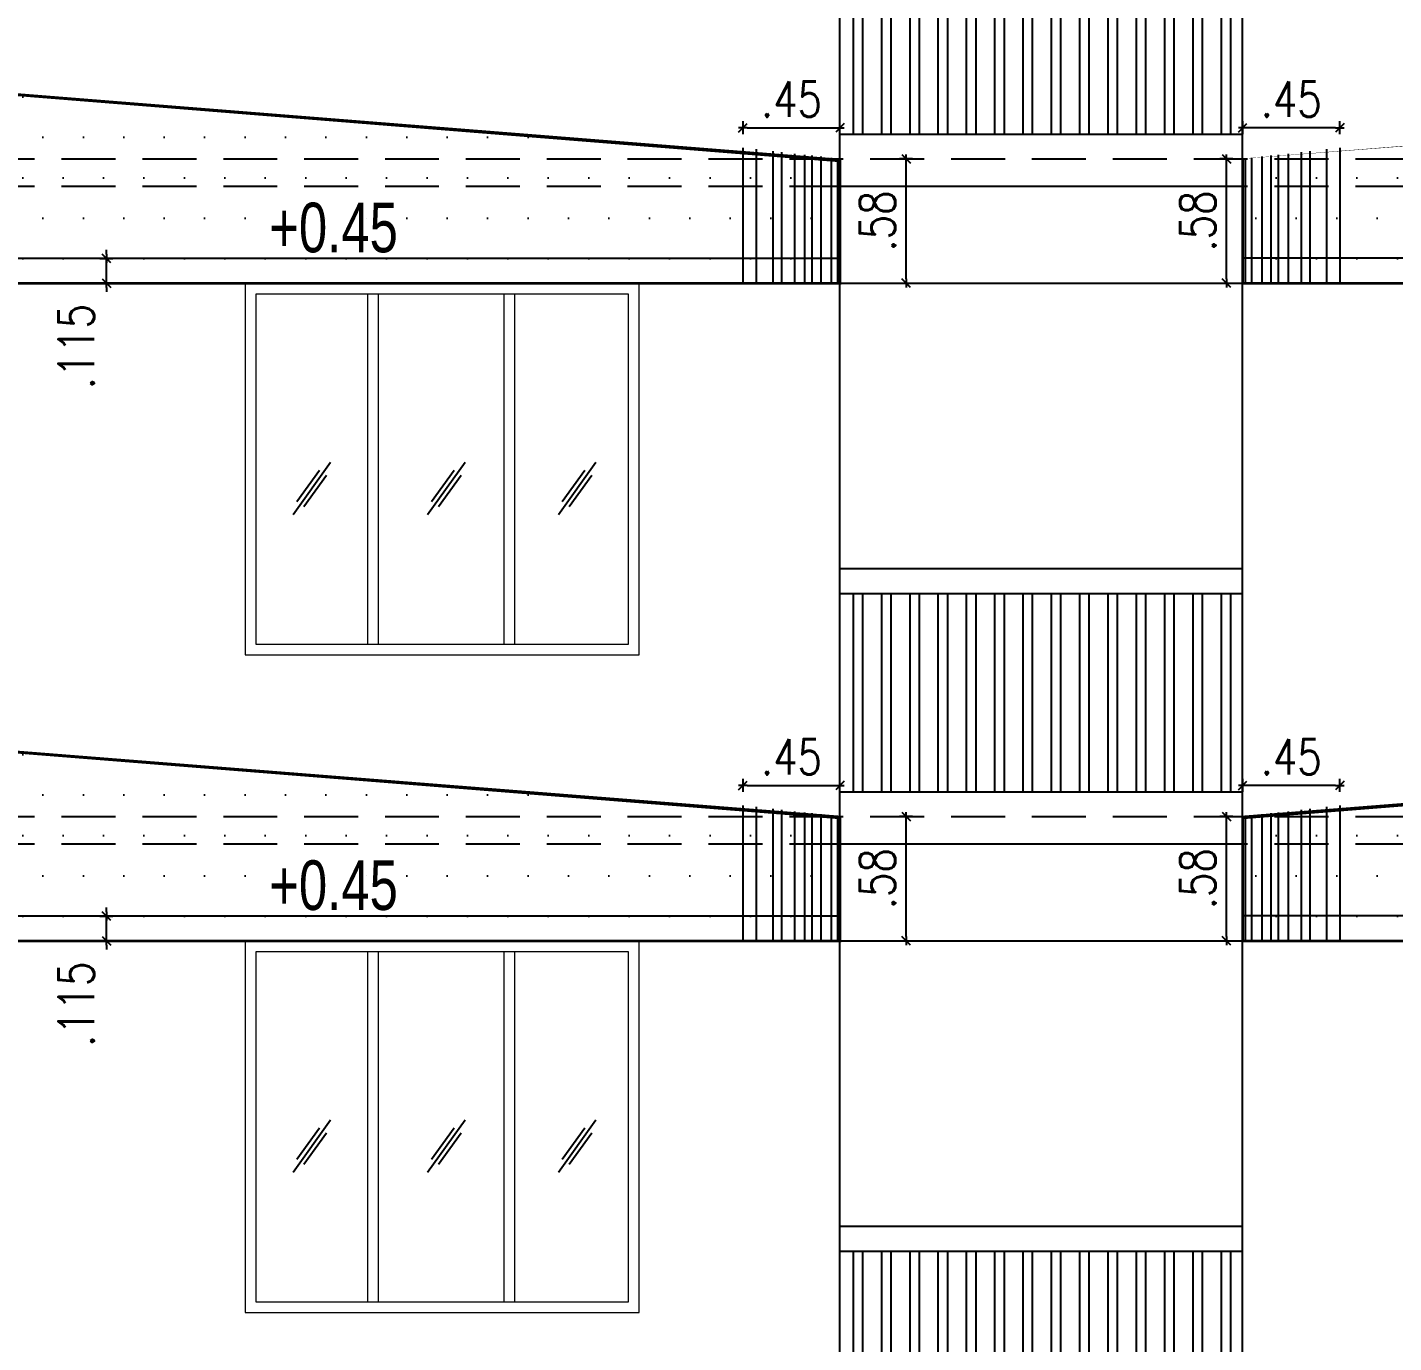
# Model space of a CAD drawing. Header units: inches. Extents: x 14331 to 14549, y 2557 to 2714.
# Drawn here: x 14461.43 to 14467.76, y 2660.7 to 2666.8 of the extents above; entities that cross this region are included whole.
import ezdxf
from ezdxf.enums import TextEntityAlignment as Align

# ---------------------------------------------------------------- set-up
doc = ezdxf.new("R2010")
doc.units = ezdxf.units.IN
doc.header["$LTSCALE"] = 0.25
doc.header["$MEASUREMENT"] = 0
doc.header["$PDMODE"] = 35
doc.linetypes.add('1', pattern=[0])
doc.linetypes.add('DASHEDX2', pattern=[1.5, 1, -0.5])
for name, color, linetype in [('ELE.PROJ.', 1, 'Continuous'), ('GLASS WINDOW', 251, '1'), ('hatch', 251, 'Continuous'), ('proj-internal', 1, 'DASHEDX2'), ('wall', 7, 'Continuous'), ('WORK TEX', 6, 'Continuous'), ('WORKING DIM', 7, 'Continuous')]:
    doc.layers.add(name, color=color, linetype=linetype)
doc.layers.add('WINDOW', color=106, linetype='Continuous', lineweight=13)
doc.styles.add('ARL', font='swisscl_0.ttf')
doc.styles.add('romans', font='romans.shx', dxfattribs={"width": 0.8})
doc.dimstyles.new('121', dxfattribs={"dimscale": 0.1, "dimtxt": 1.65, "dimasz": 0.2, "dimexe": 0.03125, "dimexo": 0.25, "dimgap": 0.5, "dimtad": 1, "dimzin": 4, "dimdsep": 46, "dimtxsty": 'romans', "dimblk1": 'MINITICK', "dimblk2": 'MINITICK', "dimsah": 1, "dimcen": 1, "dimse1": 1, "dimse2": 1, "dimclrd": 252, "dimclre": 256, "dimclrt": 7, "dimadec": 3, "dimazin": 0, "dimtfac": 0.8, "dimtix": 1, "dimtmove": 2, "dimatfit": 3, "dimfxl": 0, "dimtolj": 1, "dimtzin": 3, "dimarcsym": 0})
pattern_1 = [(0, (-426.0942656453099, 26.42431350788365), (0.09375, 0.1875), [0, -0.1875])]
pattern_2 = [(0, (-426.0942656453099, 29.47428098757246), (0.09375, 0.1875), [0, -0.1875])]

# ---------------------------------------------------------------- blocks, each defined once
blk = doc.blocks.new('MINITICK')
at = {"color": 7}
for p, q in [((1, 1), (-1, -1)), ((-1, 0), (1, 0)), ((0, -1.5), (0, 1.5))]:
    blk.add_line(p, q, dxfattribs=at)
blk = doc.blocks.new('*D1578')
at = {"layer": 'Defpoints', "color": 0, "transparency": 16777216}
for p in [(14466.98793672139, 2663.137099444669), (14467.06343827724, 2663.137099444669), (14467.06343827724, 2662.560066924358)]:
    blk.add_point(p, dxfattribs=at)
at = {"layer": 'WORKING DIM', "color": 252, "lineweight": -2, "transparency": 16777216}
blk.add_line((14466.98793672139, 2662.580066924358), (14466.98793672139, 2663.117099444669), dxfattribs=at)
at = {"layer": 'WORKING DIM', "color": 252, "lineweight": -2, "transparency": 16777216, "xscale": 0.02, "yscale": 0.02, "zscale": 0.02}
for p, rotation in [((14466.98793672139, 2663.137099444669), 90), ((14466.98793672139, 2662.560066924358), 270)]:
    blk.add_blockref('MINITICK', p, dxfattribs=dict(at, rotation=rotation))
at = {"layer": 'WORKING DIM', "color": 7, "transparency": 16777216, "insert": (14466.85543672139, 2662.848583184516), "char_height": 0.165, "attachment_point": 5, "rotation": 90, "style": 'romans'}
blk.add_mtext('\\A1;.58', dxfattribs=at)
blk = doc.blocks.new('*D1574')
at = {"layer": 'Defpoints', "color": 0, "transparency": 16777216}
for p in [(14465.19606022876, 2663.137099444669), (14465.50256781665, 2663.137099444669), (14465.19606022876, 2662.560066924358)]:
    blk.add_point(p, dxfattribs=at)
at = {"layer": 'WORKING DIM', "color": 252, "lineweight": -2, "transparency": 16777216}
blk.add_line((14465.50256781665, 2662.580066924358), (14465.50256781665, 2663.117099444669), dxfattribs=at)
at = {"layer": 'WORKING DIM', "color": 252, "lineweight": -2, "transparency": 16777216, "xscale": 0.02, "yscale": 0.02, "zscale": 0.02}
for p, rotation in [((14465.50256781665, 2663.137099444669), 90), ((14465.50256781665, 2662.560066924358), 270)]:
    blk.add_blockref('MINITICK', p, dxfattribs=dict(at, rotation=rotation))
at = {"layer": 'WORKING DIM', "color": 7, "transparency": 16777216, "insert": (14465.37006781666, 2662.848583184516), "char_height": 0.165, "attachment_point": 5, "rotation": 90, "style": 'romans'}
blk.add_mtext('\\A1;.58', dxfattribs=at)
blk = doc.blocks.new('*D1579')
at = {"layer": 'Defpoints', "color": 0, "transparency": 16777216}
for p in [(14465.19606022876, 2663.281286657323), (14464.74606022875, 2662.840619934), (14465.19606022876, 2662.848583184514)]:
    blk.add_point(p, dxfattribs=at)
at = {"layer": 'WORKING DIM', "color": 252, "lineweight": -2, "transparency": 16777216}
blk.add_line((14464.76606022875, 2663.281286657323), (14465.17606022876, 2663.281286657323), dxfattribs=at)
at = {"layer": 'WORKING DIM', "color": 252, "lineweight": -2, "transparency": 16777216, "xscale": 0.02, "yscale": 0.02, "zscale": 0.02, "rotation": 180}
blk.add_blockref('MINITICK', (14464.74606022875, 2663.281286657323), dxfattribs=at)
at = {"layer": 'WORKING DIM', "color": 252, "lineweight": -2, "transparency": 16777216, "xscale": 0.02, "yscale": 0.02, "zscale": 0.02}
blk.add_blockref('MINITICK', (14465.19606022876, 2663.281286657323), dxfattribs=at)
at = {"layer": 'WORKING DIM', "color": 7, "transparency": 16777216, "insert": (14464.97106022876, 2663.413786657323), "char_height": 0.165, "attachment_point": 5, "style": 'romans'}
blk.add_mtext('\\A1;.45', dxfattribs=at)
blk = doc.blocks.new('*D1575')
at = {"layer": 'Defpoints', "color": 0, "transparency": 16777216}
for p in [(14466.98793672139, 2663.137099444669), (14467.06343827724, 2663.137099444669), (14467.06343827724, 2662.560066924358)]:
    blk.add_point(p, dxfattribs=at)
at = {"layer": 'WORKING DIM', "color": 252, "lineweight": -2, "transparency": 16777216}
blk.add_line((14466.98793672139, 2662.580066924358), (14466.98793672139, 2663.117099444669), dxfattribs=at)
at = {"layer": 'WORKING DIM', "color": 252, "lineweight": -2, "transparency": 16777216, "xscale": 0.02, "yscale": 0.02, "zscale": 0.02}
for p, rotation in [((14466.98793672139, 2663.137099444669), 90), ((14466.98793672139, 2662.560066924358), 270)]:
    blk.add_blockref('MINITICK', p, dxfattribs=dict(at, rotation=rotation))
at = {"layer": 'WORKING DIM', "color": 7, "transparency": 16777216, "insert": (14466.85543672139, 2662.848583184516), "char_height": 0.165, "attachment_point": 5, "rotation": 90, "style": 'romans'}
blk.add_mtext('\\A1;.58', dxfattribs=at)
blk = doc.blocks.new('*D1580')
at = {"layer": 'Defpoints', "color": 0, "transparency": 16777216}
for p in [(14467.06343827724, 2663.281286657323), (14467.06343827724, 2662.848583184514), (14467.51343827724, 2662.840619934)]:
    blk.add_point(p, dxfattribs=at)
at = {"layer": 'WORKING DIM', "color": 252, "lineweight": -2, "transparency": 16777216}
blk.add_line((14467.49343827724, 2663.281286657323), (14467.08343827724, 2663.281286657323), dxfattribs=at)
at = {"layer": 'WORKING DIM', "color": 252, "lineweight": -2, "transparency": 16777216, "xscale": 0.02, "yscale": 0.02, "zscale": 0.02, "rotation": 180}
blk.add_blockref('MINITICK', (14467.06343827724, 2663.281286657323), dxfattribs=at)
at = {"layer": 'WORKING DIM', "color": 252, "lineweight": -2, "transparency": 16777216, "xscale": 0.02, "yscale": 0.02, "zscale": 0.02}
blk.add_blockref('MINITICK', (14467.51343827724, 2663.281286657323), dxfattribs=at)
at = {"layer": 'WORKING DIM', "color": 7, "transparency": 16777216, "insert": (14467.28843827724, 2663.413786657323), "char_height": 0.165, "attachment_point": 5, "style": 'romans'}
blk.add_mtext('\\A1;.45', dxfattribs=at)
blk = doc.blocks.new('*D1591')
at = {"layer": 'Defpoints', "color": 0, "transparency": 16777216}
for p in [(14466.98793672139, 2666.187066924358), (14467.06343827724, 2666.187066924358), (14467.06343827724, 2665.610034404047)]:
    blk.add_point(p, dxfattribs=at)
at = {"layer": 'WORKING DIM', "color": 252, "lineweight": -2, "transparency": 16777216}
blk.add_line((14466.98793672139, 2665.630034404047), (14466.98793672139, 2666.167066924358), dxfattribs=at)
at = {"layer": 'WORKING DIM', "color": 252, "lineweight": -2, "transparency": 16777216, "xscale": 0.02, "yscale": 0.02, "zscale": 0.02}
for p, rotation in [((14466.98793672139, 2666.187066924358), 90), ((14466.98793672139, 2665.610034404047), 270)]:
    blk.add_blockref('MINITICK', p, dxfattribs=dict(at, rotation=rotation))
at = {"layer": 'WORKING DIM', "color": 7, "transparency": 16777216, "insert": (14466.85543672139, 2665.898550664205), "char_height": 0.165, "attachment_point": 5, "rotation": 90, "style": 'romans'}
blk.add_mtext('\\A1;.58', dxfattribs=at)
blk = doc.blocks.new('*D1587')
at = {"layer": 'Defpoints', "color": 0, "transparency": 16777216}
for p in [(14465.19606022876, 2666.187066924358), (14465.50256781665, 2666.187066924358), (14465.19606022876, 2665.610034404047)]:
    blk.add_point(p, dxfattribs=at)
at = {"layer": 'WORKING DIM', "color": 252, "lineweight": -2, "transparency": 16777216}
blk.add_line((14465.50256781665, 2665.630034404047), (14465.50256781665, 2666.167066924358), dxfattribs=at)
at = {"layer": 'WORKING DIM', "color": 252, "lineweight": -2, "transparency": 16777216, "xscale": 0.02, "yscale": 0.02, "zscale": 0.02}
for p, rotation in [((14465.50256781665, 2666.187066924358), 90), ((14465.50256781665, 2665.610034404047), 270)]:
    blk.add_blockref('MINITICK', p, dxfattribs=dict(at, rotation=rotation))
at = {"layer": 'WORKING DIM', "color": 7, "transparency": 16777216, "insert": (14465.37006781666, 2665.898550664205), "char_height": 0.165, "attachment_point": 5, "rotation": 90, "style": 'romans'}
blk.add_mtext('\\A1;.58', dxfattribs=at)
blk = doc.blocks.new('*D1592')
at = {"layer": 'Defpoints', "color": 0, "transparency": 16777216}
for p in [(14465.19606022876, 2666.331254137011), (14464.74606022875, 2665.890587413689), (14465.19606022876, 2665.898550664203)]:
    blk.add_point(p, dxfattribs=at)
at = {"layer": 'WORKING DIM', "color": 252, "lineweight": -2, "transparency": 16777216}
blk.add_line((14464.76606022875, 2666.331254137011), (14465.17606022876, 2666.331254137011), dxfattribs=at)
at = {"layer": 'WORKING DIM', "color": 252, "lineweight": -2, "transparency": 16777216, "xscale": 0.02, "yscale": 0.02, "zscale": 0.02, "rotation": 180}
blk.add_blockref('MINITICK', (14464.74606022875, 2666.331254137011), dxfattribs=at)
at = {"layer": 'WORKING DIM', "color": 252, "lineweight": -2, "transparency": 16777216, "xscale": 0.02, "yscale": 0.02, "zscale": 0.02}
blk.add_blockref('MINITICK', (14465.19606022876, 2666.331254137011), dxfattribs=at)
at = {"layer": 'WORKING DIM', "color": 7, "transparency": 16777216, "insert": (14464.97106022876, 2666.463754137012), "char_height": 0.165, "attachment_point": 5, "style": 'romans'}
blk.add_mtext('\\A1;.45', dxfattribs=at)
blk = doc.blocks.new('*D1588')
at = {"layer": 'Defpoints', "color": 0, "transparency": 16777216}
for p in [(14466.98793672139, 2666.187066924358), (14467.06343827724, 2666.187066924358), (14467.06343827724, 2665.610034404047)]:
    blk.add_point(p, dxfattribs=at)
at = {"layer": 'WORKING DIM', "color": 252, "lineweight": -2, "transparency": 16777216}
blk.add_line((14466.98793672139, 2665.630034404047), (14466.98793672139, 2666.167066924358), dxfattribs=at)
at = {"layer": 'WORKING DIM', "color": 252, "lineweight": -2, "transparency": 16777216, "xscale": 0.02, "yscale": 0.02, "zscale": 0.02}
for p, rotation in [((14466.98793672139, 2666.187066924358), 90), ((14466.98793672139, 2665.610034404047), 270)]:
    blk.add_blockref('MINITICK', p, dxfattribs=dict(at, rotation=rotation))
at = {"layer": 'WORKING DIM', "color": 7, "transparency": 16777216, "insert": (14466.85543672139, 2665.898550664205), "char_height": 0.165, "attachment_point": 5, "rotation": 90, "style": 'romans'}
blk.add_mtext('\\A1;.58', dxfattribs=at)
blk = doc.blocks.new('*D1593')
at = {"layer": 'Defpoints', "color": 0, "transparency": 16777216}
for p in [(14467.06343827724, 2666.331254137011), (14467.06343827724, 2665.898550664203), (14467.51343827724, 2665.890587413689)]:
    blk.add_point(p, dxfattribs=at)
at = {"layer": 'WORKING DIM', "color": 252, "lineweight": -2, "transparency": 16777216}
blk.add_line((14467.49343827724, 2666.331254137011), (14467.08343827724, 2666.331254137011), dxfattribs=at)
at = {"layer": 'WORKING DIM', "color": 252, "lineweight": -2, "transparency": 16777216, "xscale": 0.02, "yscale": 0.02, "zscale": 0.02, "rotation": 180}
blk.add_blockref('MINITICK', (14467.06343827724, 2666.331254137011), dxfattribs=at)
at = {"layer": 'WORKING DIM', "color": 252, "lineweight": -2, "transparency": 16777216, "xscale": 0.02, "yscale": 0.02, "zscale": 0.02}
blk.add_blockref('MINITICK', (14467.51343827724, 2666.331254137011), dxfattribs=at)
at = {"layer": 'WORKING DIM', "color": 7, "transparency": 16777216, "insert": (14467.28843827724, 2666.463754137012), "char_height": 0.165, "attachment_point": 5, "style": 'romans'}
blk.add_mtext('\\A1;.45', dxfattribs=at)
blk = doc.blocks.new('*D1709')
at = {"layer": 'Defpoints', "color": 0, "transparency": 16777216}
for p in [(14461.7940547702, 2662.675066924357), (14461.99343508949, 2662.675066924357), (14461.99343508949, 2662.560066924358)]:
    blk.add_point(p, dxfattribs=at)
at = {"layer": 'WORKING DIM', "color": 252, "lineweight": -2, "transparency": 16777216}
for p, q in [((14461.7940547702, 2662.695066924357), (14461.7940547702, 2662.715066924357)), ((14461.7940547702, 2662.560066924358), (14461.7940547702, 2662.675066924357)), ((14461.7940547702, 2662.540066924358), (14461.7940547702, 2662.520066924358))]:
    blk.add_line(p, q, dxfattribs=at)
at = {"layer": 'WORKING DIM', "color": 252, "lineweight": -2, "transparency": 16777216, "xscale": 0.02, "yscale": 0.02, "zscale": 0.02}
for p, rotation in [((14461.7940547702, 2662.675066924357), 270), ((14461.7940547702, 2662.560066924358), 90)]:
    blk.add_blockref('MINITICK', p, dxfattribs=dict(at, rotation=rotation))
at = {"layer": 'WORKING DIM', "color": 7, "transparency": 16777216, "insert": (14461.6540547702, 2662.266246858205), "char_height": 0.165, "attachment_point": 5, "rotation": 90, "style": 'romans'}
blk.add_mtext('\\A1;.115', dxfattribs=at)
blk = doc.blocks.new('*D1713')
at = {"layer": 'Defpoints', "color": 0, "transparency": 16777216}
for p in [(14461.7940547702, 2665.725034404046), (14461.99343508949, 2665.725034404046), (14461.99343508949, 2665.610034404046)]:
    blk.add_point(p, dxfattribs=at)
at = {"layer": 'WORKING DIM', "color": 252, "lineweight": -2, "transparency": 16777216}
for p, q in [((14461.7940547702, 2665.745034404046), (14461.7940547702, 2665.765034404046)), ((14461.7940547702, 2665.610034404046), (14461.7940547702, 2665.725034404046)), ((14461.7940547702, 2665.590034404046), (14461.7940547702, 2665.570034404047))]:
    blk.add_line(p, q, dxfattribs=at)
at = {"layer": 'WORKING DIM', "color": 252, "lineweight": -2, "transparency": 16777216, "xscale": 0.02, "yscale": 0.02, "zscale": 0.02}
for p, rotation in [((14461.7940547702, 2665.725034404046), 270), ((14461.7940547702, 2665.610034404046), 90)]:
    blk.add_blockref('MINITICK', p, dxfattribs=dict(at, rotation=rotation))
at = {"layer": 'WORKING DIM', "color": 7, "transparency": 16777216, "insert": (14461.6540547702, 2665.316214337894), "char_height": 0.165, "attachment_point": 5, "rotation": 90, "style": 'romans'}
blk.add_mtext('\\A1;.115', dxfattribs=at)

msp = doc.modelspace()

# ---------------------------------------------------------------- hatches: boundary and pattern name
at = {"layer": 'hatch', "true_color": 0xc7b399}
h = msp.add_hatch(dxfattribs=at)
h.set_pattern_fill('DOTS', color=253, scale=3)
h.set_pattern_definition(pattern_2)
h.paths.add_polyline_path([(14459.47715779127, 2666.637066924357), (14455.21130413381, 2666.637066924357), (14455.21130413381, 2665.610034404046), (14465.19606022885, 2665.610034404046), (14465.19606022877, 2666.187066924357)])
h = msp.add_hatch(dxfattribs=at)
h.set_pattern_fill('DOTS', color=253, scale=3)
h.set_pattern_definition(pattern_2)
h.paths.add_polyline_path([(14477.0481943721, 2666.637066924357), (14472.78234071472, 2666.637066924357), (14467.06343827723, 2666.187066924357), (14467.06343827715, 2665.610034404046), (14477.0481943721, 2665.610034404046)])
h = msp.add_hatch(dxfattribs=at)
h.set_pattern_fill('DOTS', color=253, scale=3)
h.set_pattern_definition(pattern_1)
h.paths.add_polyline_path([(14459.47715779127, 2663.587099444668), (14455.21130413381, 2663.587099444668), (14455.21130413381, 2662.560066924358), (14465.19606022885, 2662.560066924358), (14465.19606022877, 2663.137099444668)])
h = msp.add_hatch(dxfattribs=at)
h.set_pattern_fill('DOTS', color=253, scale=3)
h.set_pattern_definition(pattern_1)
h.paths.add_polyline_path([(14477.0481943721, 2663.587099444668), (14472.78234071472, 2663.587099444668), (14467.06343827723, 2663.137099444668), (14467.06343827715, 2662.560066924358), (14477.0481943721, 2662.560066924358)])
at = {"layer": 'wall'}
h = msp.add_hatch(dxfattribs=at)
h.set_pattern_fill('ANSI32', color=8, scale=0.35, angle=45)
h.set_pattern_definition([(90, (-39.44178345264118, 48.02783651387563), (-0.13125, 2.775557561562891e-17), []), (90, (-39.39803345271457, 48.07158651380223), (-0.13125, 2.775557561562891e-17), [])])
h.paths.add_polyline_path([(14467.06343827715, 2667.222066924357), (14465.19606022885, 2667.222066924357), (14465.19606022885, 2666.302066924357), (14467.06343827715, 2666.302066924357)])
h = msp.add_hatch(dxfattribs=at)
h.set_pattern_fill('ANSI32', color=8, scale=0.35, angle=45)
h.set_pattern_definition([(90, (-39.44178345264118, 44.97783651387635), (-0.13125, 2.775557561562891e-17), []), (90, (-39.39803345271457, 45.02158651380296), (-0.13125, 2.775557561562891e-17), [])])
h.paths.add_polyline_path([(14467.06343827715, 2664.172066924358), (14465.19606022885, 2664.172066924358), (14465.19606022885, 2663.252066924358), (14467.06343827715, 2663.252066924358)])
h = msp.add_hatch(dxfattribs=at)
h.set_pattern_fill('ANSI32', color=8, scale=0.35, angle=45)
h.set_pattern_definition([(90, (-39.44178345264118, 41.9278690341871), (-0.13125, 2.775557561562891e-17), []), (90, (-39.39803345271457, 41.9716190341137), (-0.13125, 2.775557561562891e-17), [])])
h.paths.add_polyline_path([(14467.06343827715, 2661.122099444669), (14465.19606022885, 2661.122099444669), (14465.19606022885, 2660.202099444668), (14467.06343827715, 2660.202099444668)])

# ---------------------------------------------------------------- linework, layer by layer
at = {"layer": 'ELE.PROJ.', "color": 8}
for p, q in [((14464.74606022875, 2666.238159232064), (14464.74606022875, 2665.610034404047)), ((14464.80674609574, 2666.231269052088), (14464.80674609574, 2665.610034404047)), ((14464.88482987085, 2666.222403540389), (14464.88482987085, 2665.610034404047)), ((14464.92477921658, 2666.217867753133), (14464.92477921658, 2665.610034404047)), ((14464.98571191438, 2666.210949548366), (14464.98571191438, 2665.610034404047)), ((14465.03186869778, 2666.205708978187), (14465.03186869778, 2665.610034404047)), ((14465.0653999077, 2666.201901896199), (14465.0653999077, 2665.610034404047)), ((14465.10650741018, 2666.197945933432), (14465.10650741018, 2665.610034404047)), ((14465.15516176331, 2666.192035330531), (14465.15516176331, 2665.610034404047)), ((14465.18399798305, 2666.188532263836), (14465.18399798305, 2665.610034404047)), ((14467.07550052294, 2666.188532263836), (14467.07550052294, 2665.610034404047)), ((14467.10433674268, 2666.192035330531), (14467.10433674268, 2665.610034404047)), ((14467.15299109582, 2666.197945933432), (14467.15299109582, 2665.610034404047)), ((14467.1940985983, 2666.201901896199), (14467.1940985983, 2665.610034404047)), ((14467.22762980821, 2666.205708978187), (14467.22762980821, 2665.610034404047)), ((14467.27378659162, 2666.210949548366), (14467.27378659162, 2665.610034404047)), ((14467.33471928941, 2666.217867753133), (14467.33471928941, 2665.610034404047)), ((14467.37466863515, 2666.222403540389), (14467.37466863515, 2665.610034404047)), ((14467.45275241026, 2666.231269052088), (14467.45275241026, 2665.610034404047)), ((14467.51343827724, 2666.238159232064), (14467.51343827724, 2665.610034404047)), ((14464.74606022875, 2663.188191752375), (14464.74606022875, 2662.560066924358)), ((14464.80674609574, 2663.181301572399), (14464.80674609574, 2662.560066924358)), ((14464.88482987085, 2663.1724360607), (14464.88482987085, 2662.560066924358)), ((14464.92477921658, 2663.167900273445), (14464.92477921658, 2662.560066924358)), ((14464.98571191438, 2663.160982068677), (14464.98571191438, 2662.560066924358)), ((14465.03186869778, 2663.155741498499), (14465.03186869778, 2662.560066924358)), ((14465.0653999077, 2663.15193441651), (14465.0653999077, 2662.560066924358)), ((14465.10650741018, 2663.147978453743), (14465.10650741018, 2662.560066924358)), ((14465.15516176331, 2663.142067850843), (14465.15516176331, 2662.560066924358)), ((14465.18399798305, 2663.138564784147), (14465.18399798305, 2662.560066924358)), ((14467.07550052294, 2663.138564784147), (14467.07550052294, 2662.560066924358)), ((14467.10433674268, 2663.142067850843), (14467.10433674268, 2662.560066924358)), ((14467.15299109582, 2663.147978453743), (14467.15299109582, 2662.560066924358)), ((14467.1940985983, 2663.15193441651), (14467.1940985983, 2662.560066924358)), ((14467.22762980821, 2663.155741498499), (14467.22762980821, 2662.560066924358)), ((14467.27378659162, 2663.160982068677), (14467.27378659162, 2662.560066924358)), ((14467.33471928941, 2663.167900273445), (14467.33471928941, 2662.560066924358)), ((14467.37466863515, 2663.1724360607), (14467.37466863515, 2662.560066924358)), ((14467.45275241026, 2663.181301572399), (14467.45275241026, 2662.560066924358)), ((14467.51343827724, 2663.188191752375), (14467.51343827724, 2662.560066924358))]:
    msp.add_line(p, q, dxfattribs=at)
at = {"layer": 'ELE.PROJ.'}
for p, q in [((14465.19606022885, 2665.725034404046), (14454.76130413382, 2665.725034404046)), ((14467.06343827707, 2665.72871392927), (14477.4981943721, 2665.72871392927)), ((14465.19606022885, 2662.675066924357), (14454.76130413382, 2662.675066924357)), ((14467.06343827707, 2662.678746449581), (14477.4981943721, 2662.678746449581))]:
    msp.add_line(p, q, dxfattribs=at)
at = {"layer": 'ELE.PROJ.', "const_width": 0.012}
for points in [[(14454.76130413382, 2666.637066924357), (14459.47715779127, 2666.637066924357), (14465.19606022877, 2666.187066924357), (14465.19606022885, 2665.610034404046), (14454.76130413382, 2665.610034404046)], [(14477.49819437218, 2666.637066924357), (14472.78368217803, 2666.637066924357), (14467.06343827723, 2666.187066924357), (14467.06343827715, 2665.610034404046), (14477.49819437218, 2665.610034404046)], [(14454.76130413382, 2663.587099444668), (14459.47715779127, 2663.587099444668), (14465.19606022877, 2663.137099444668), (14465.19606022885, 2662.560066924358), (14454.76130413382, 2662.560066924358)], [(14477.49819437218, 2663.587099444668), (14472.78368217803, 2663.587099444668), (14467.06343827723, 2663.137099444668), (14467.06343827715, 2662.560066924358), (14477.49819437218, 2662.560066924358)]]:
    msp.add_lwpolyline(points, close=True, dxfattribs=at)
at = {"layer": 'GLASS WINDOW', "color": 4, "ltscale": 200}
for p, q in [((14462.8333498846, 2664.77830523579), (14462.65970405425, 2664.536833545818)), ((14462.78277861555, 2664.742237362394), (14462.6778003216, 2664.596254668766)), ((14462.81525361725, 2664.718884112842), (14462.7102753233, 2664.572901419214)), ((14463.4573436474, 2664.77830523579), (14463.28369781706, 2664.536833545818)), ((14463.40677237836, 2664.742237362394), (14463.3017940844, 2664.596254668766)), ((14463.43924738006, 2664.718884112842), (14463.3342690861, 2664.572901419214)), ((14464.0638500938, 2664.77830523579), (14463.89020426345, 2664.536833545818)), ((14464.01327882475, 2664.742237362394), (14463.9083005308, 2664.596254668766)), ((14464.04575382645, 2664.718884112842), (14463.9407755325, 2664.572901419214)), ((14462.8333498846, 2661.728337756101), (14462.65970405425, 2661.48686606613)), ((14462.78277861555, 2661.692269882705), (14462.6778003216, 2661.546287189077)), ((14463.4573436474, 2661.728337756101), (14463.28369781706, 2661.48686606613)), ((14463.40677237836, 2661.692269882705), (14463.3017940844, 2661.546287189077)), ((14464.0638500938, 2661.728337756101), (14463.89020426345, 2661.48686606613)), ((14464.01327882475, 2661.692269882705), (14463.9083005308, 2661.546287189077)), ((14462.81525361725, 2661.668916633153), (14462.7102753233, 2661.522933939525)), ((14463.43924738006, 2661.668916633153), (14463.3342690861, 2661.522933939525)), ((14464.04575382645, 2661.668916633153), (14463.9407755325, 2661.522933939525))]:
    msp.add_line(p, q, dxfattribs=at)
at = {"layer": 'proj-internal', "color": 251}
for p, q in [((14455.21130413381, 2666.187066924358), (14477.0481943721, 2666.187066924358)), ((14455.21130413381, 2666.060034404047), (14477.0481943721, 2666.060034404047)), ((14455.21130413381, 2663.137066924358), (14477.0481943721, 2663.137066924358)), ((14455.21130413381, 2663.010034404047), (14477.0481943721, 2663.010034404047))]:
    msp.add_line(p, q, dxfattribs=at)
at = {"layer": 'wall'}
for p, q in [((14465.19606022885, 2650.610066924358), (14465.19606022885, 2691.737034404047)), ((14467.06343827714, 2650.610066924358), (14467.06343827714, 2690.587034404047))]:
    msp.add_line(p, q, dxfattribs=at)
at = {"layer": 'wall', "color": 8}
for p, q in [((14465.19606022885, 2666.302066924357), (14467.06343827715, 2666.302066924357)), ((14465.19606022885, 2666.060034404047), (14467.06343827715, 2666.060034404047)), ((14465.19606022885, 2665.610034404047), (14467.06343827715, 2665.610034404047)), ((14465.19606022885, 2664.287066924358), (14467.06343827715, 2664.287066924358)), ((14465.19606022885, 2664.172066924358), (14467.06343827715, 2664.172066924358)), ((14465.19606022885, 2663.252066924358), (14467.06343827715, 2663.252066924358)), ((14465.19606022885, 2663.010066924358), (14467.06343827715, 2663.010066924358)), ((14465.19606022885, 2662.560066924358), (14467.06343827715, 2662.560066924358)), ((14465.19606022885, 2661.237099444669), (14467.06343827715, 2661.237099444669)), ((14465.19606022885, 2661.122099444669), (14467.06343827715, 2661.122099444669))]:
    msp.add_line(p, q, dxfattribs=at)
at = {"layer": 'WINDOW'}
for p, q in [((14463.00436394449, 2665.560034404047), (14463.00436394449, 2663.937066924358)), ((14463.05436394449, 2665.560034404047), (14463.05436394449, 2663.937066924358)), ((14463.63693041746, 2665.560034404047), (14463.63693041746, 2663.937066924358)), ((14463.68693041746, 2665.560034404047), (14463.68693041746, 2663.937066924358)), ((14463.00436394449, 2662.510066924358), (14463.00436394449, 2660.887099444669)), ((14463.05436394449, 2662.510066924358), (14463.05436394449, 2660.887099444669)), ((14463.63693041746, 2662.510066924358), (14463.63693041746, 2660.887099444669)), ((14463.68693041746, 2662.510066924358), (14463.68693041746, 2660.887099444669))]:
    msp.add_line(p, q, dxfattribs=at)
for points in [[(14462.43752364428, 2663.887066924357), (14464.26545047301, 2663.887066924357), (14464.26545047301, 2665.610034404047), (14462.43752364428, 2665.610034404047)], [(14462.48752364428, 2663.937066924358), (14464.21545047301, 2663.937066924358), (14464.21545047301, 2665.560034404047), (14462.48752364428, 2665.560034404047)], [(14462.43752364428, 2660.837099444669), (14464.26545047301, 2660.837099444669), (14464.26545047301, 2662.560066924359), (14462.43752364428, 2662.560066924359)], [(14462.48752364428, 2660.887099444669), (14464.21545047301, 2660.887099444669), (14464.21545047301, 2662.510066924358), (14462.48752364428, 2662.510066924358)]]:
    msp.add_lwpolyline(points, close=True, dxfattribs=at)

# ---------------------------------------------------------------- texts
at = {"layer": 'WORK TEX', "color": 7, "style": 'ARL'}
for p in [(14462.88022161207, 2665.868804229714), (14462.88022161207, 2662.818836750025)]:
    msp.add_text('+0.45 ', height=0.23, dxfattribs=at).set_placement(p, align=Align.MIDDLE_CENTER)

# ---------------------------------------------------------------- dimensions: what is measured, and where the dimension line sits
at = {"layer": 'WORKING DIM'}
for base, p1, p2, picture, middle in [((14465.19606022876, 2666.331254137011), (14464.74606022875, 2665.890587413689), (14465.19606022876, 2665.898550664203), '*D1592', (14464.97106022876, 2666.463754137012)), ((14465.19606022876, 2663.281286657323), (14464.74606022875, 2662.840619934), (14465.19606022876, 2662.848583184514), '*D1579', (14464.97106022876, 2663.413786657323))]:
    dim = msp.add_linear_dim(base=base, p1=p1, p2=p2, dimstyle='121', override={"dimfxl": 0.18, "dimfxlon": 1}, dxfattribs=at)
    dim.commit()
    dim.dimension.update_dxf_attribs({"geometry": picture, "text_midpoint": middle})
for base, p1, p2, angle, picture, middle in [((14467.06343827724, 2666.331254137011), (14467.51343827724, 2665.890587413689), (14467.06343827724, 2665.898550664203), 180, '*D1593', (14467.28843827724, 2666.463754137012)), ((14465.50256781665, 2666.187066924358), (14465.19606022876, 2665.610034404047), (14465.19606022876, 2666.187066924358), 90, '*D1587', (14465.37006781666, 2665.898550664205)), ((14466.98793672139, 2666.187066924358), (14467.06343827724, 2665.610034404047), (14467.06343827724, 2666.187066924358), 90, '*D1591', (14466.85543672139, 2665.898550664205)), ((14466.98793672139, 2666.187066924358), (14467.06343827724, 2665.610034404047), (14467.06343827724, 2666.187066924358), 90, '*D1588', (14466.85543672139, 2665.898550664205)), ((14467.06343827724, 2663.281286657323), (14467.51343827724, 2662.840619934), (14467.06343827724, 2662.848583184514), 180, '*D1580', (14467.28843827724, 2663.413786657323)), ((14465.50256781665, 2663.137099444669), (14465.19606022876, 2662.560066924358), (14465.19606022876, 2663.137099444669), 90, '*D1574', (14465.37006781666, 2662.848583184516)), ((14466.98793672139, 2663.137099444669), (14467.06343827724, 2662.560066924358), (14467.06343827724, 2663.137099444669), 90, '*D1578', (14466.85543672139, 2662.848583184516)), ((14466.98793672139, 2663.137099444669), (14467.06343827724, 2662.560066924358), (14467.06343827724, 2663.137099444669), 90, '*D1575', (14466.85543672139, 2662.848583184516))]:
    dim = msp.add_linear_dim(base=base, p1=p1, p2=p2, angle=angle, dimstyle='121', override={"dimfxl": 0.18, "dimfxlon": 1}, dxfattribs=at)
    dim.commit()
    dim.dimension.update_dxf_attribs({"geometry": picture, "text_midpoint": middle})
for base, p1, p2, picture, middle in [((14461.7940547702, 2665.725034404046), (14461.99343508949, 2665.610034404046), (14461.99343508949, 2665.725034404046), '*D1713', (14461.6540547702, 2665.316214337894)), ((14461.7940547702, 2662.675066924357), (14461.99343508949, 2662.560066924358), (14461.99343508949, 2662.675066924357), '*D1709', (14461.6540547702, 2662.266246858205))]:
    dim = msp.add_linear_dim(base=base, p1=p1, p2=p2, angle=90, text='.115', dimstyle='121', override={"dimfxl": 0.18, "dimfxlon": 1}, dxfattribs=at)
    dim.commit()
    dim.dimension.update_dxf_attribs({"geometry": picture, "text_midpoint": middle, "dimtype": 160})

doc.saveas('drawing.dxf')
